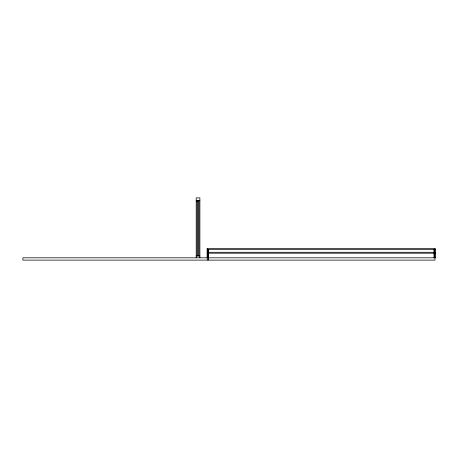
<?xml version="1.0" encoding="UTF-8"?>
<svg xmlns="http://www.w3.org/2000/svg" width="458" height="458" viewBox="0 0 458 458"><rect width="100%" height="100%" fill="white"/><g stroke="black" fill="none" stroke-linecap="round" stroke-linejoin="round"><path stroke-width="0.69" d="M435.02 248.591L435.02 260.11L22.9 260.11L22.9 257.808L435.02 257.808L435.1 248.591L207.205 248.591L207.205 257.808M435.02 257.808L434.104 253.2L434.184 257.808L434.442 256.491M434.837 254.516L435.1 253.2L207.205 253.2L207.72 255.175M196.201 200.656L199.888 200.656M196.82 201.577L198.045 201.577M207.205 249.513L435.1 249.513M207.205 252.278L435.1 252.278M196.201 255.965L199.888 255.965M208.47 257.808L208.195 253.2L208.401 257.808M434.184 249.513L434.184 252.278M434.184 253.2L434.184 257.808M434.104 249.513L434.104 252.278M208.47 249.513L208.47 252.278M208.47 253.2L208.47 260.11M208.195 249.513L208.195 252.278M207.268 248.591L207.268 260.11M199.888 257.808L199.888 197.89L196.201 197.89L196.201 257.808M198.967 200.656L198.967 255.965M198.045 200.656L198.045 255.965M197.123 200.656L197.123 255.965"/></g></svg>
